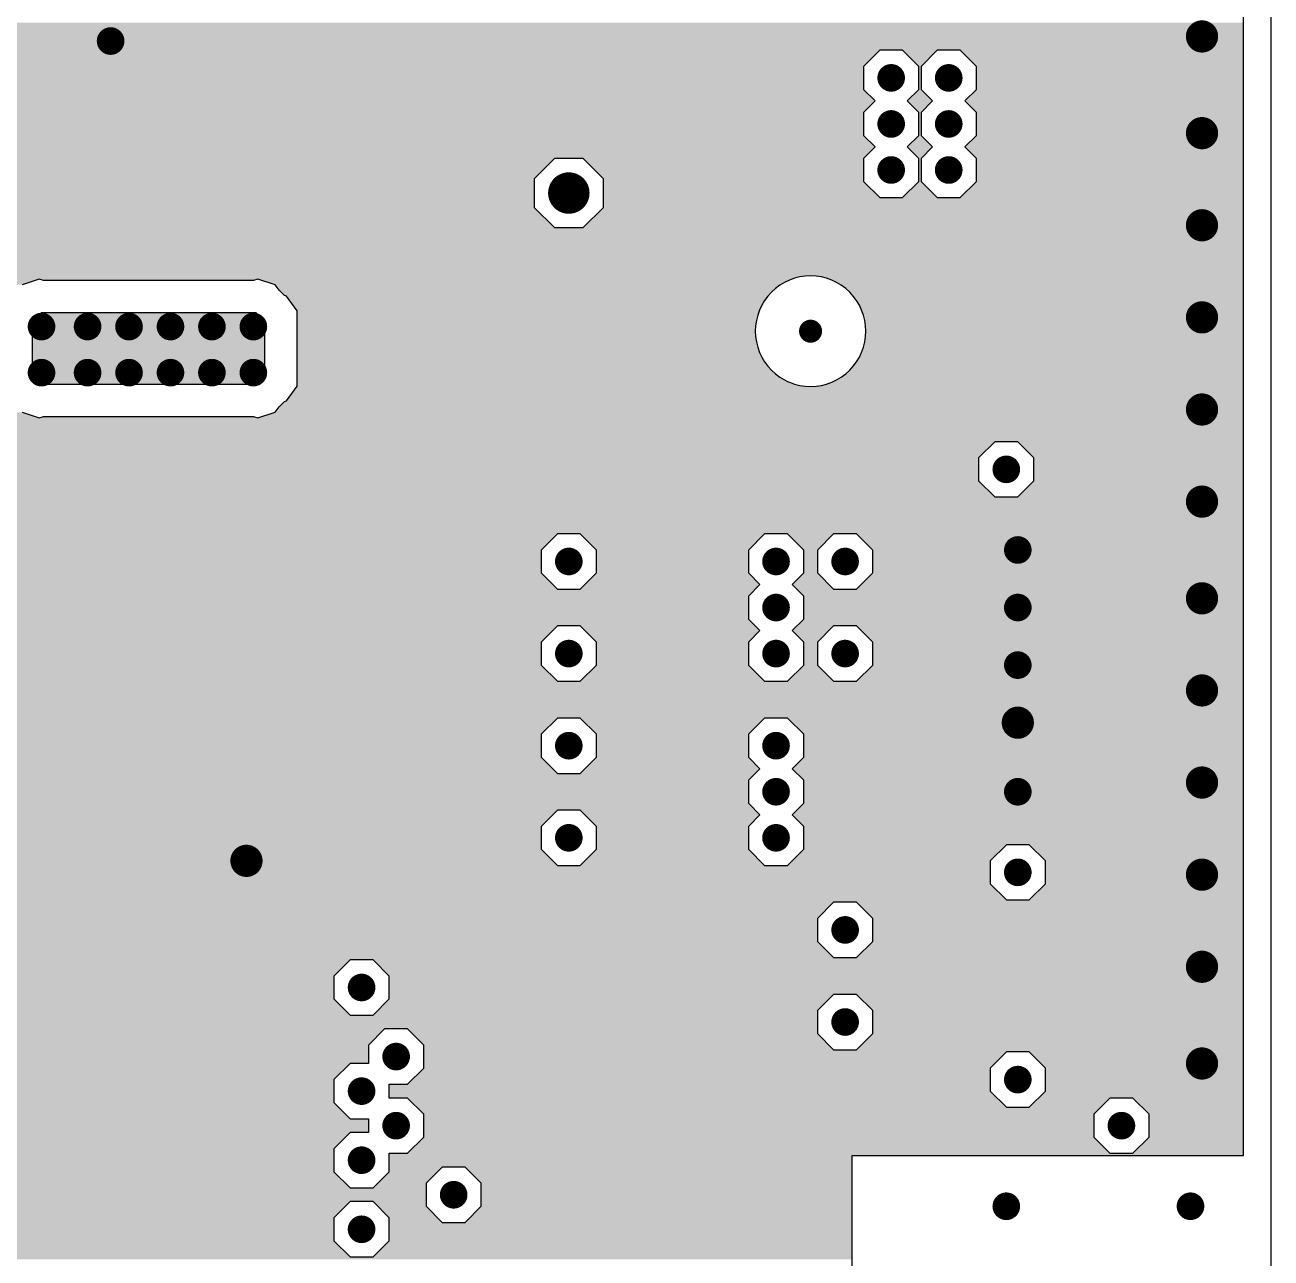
# Model space of a CAD drawing. Extents: x 295 to 953, y 10 to 290.
# Drawn here: x 758.4 to 812.5, y 157.8 to 211.3 of the extents above; entities that cross this region are included whole.
import ezdxf

# ---------------------------------------------------------------- set-up
doc = ezdxf.new("R2010")
doc.units = 0
doc.header["$LTSCALE"] = 5
doc.header["$MEASUREMENT"] = 0
doc.layers.get('0').update_dxf_attribs({"linetype": 'CONTINUOUS', "lineweight": 25})
doc.layers.add('17_GND_GBR', color=3, linetype='CONTINUOUS')

msp = doc.modelspace()

# ---------------------------------------------------------------- linework, layer by layer
for points, const_width in [([(761.778, 210.6, 1), (762.378, 210.6, 1)], 0.6), ([(809.128, 210.8, 1), (809.828, 210.8, 1)], 0.7), ([(795.678, 209, 1), (796.278, 209, 1)], 0.6), ([(798.178, 209, 1), (798.778, 209, 1)], 0.6), ([(795.678, 207, 1), (796.278, 207, 1)], 0.6), ([(798.178, 207, 1), (798.778, 207, 1)], 0.6), ([(809.128, 206.6, 1), (809.828, 206.6, 1)], 0.7), ([(795.678, 205, 1), (796.278, 205, 1)], 0.6), ([(798.178, 205, 1), (798.778, 205, 1)], 0.6), ([(781.528, 204, 1), (782.428, 204, 1)], 0.9), ([(809.128, 202.6, 1), (809.828, 202.6, 1)], 0.7), ([(809.128, 198.6, 1), (809.828, 198.6, 1)], 0.7), ([(758.778, 198.2, 1), (759.378, 198.2, 1)], 0.6), ([(760.778, 198.2, 1), (761.378, 198.2, 1)], 0.6), ([(762.578, 198.2, 1), (763.178, 198.2, 1)], 0.6), ([(764.378, 198.2, 1), (764.978, 198.2, 1)], 0.6), ([(766.178, 198.2, 1), (766.778, 198.2, 1)], 0.6), ([(767.978, 198.2, 1), (768.578, 198.2, 1)], 0.6), ([(792.228, 198, 1), (792.728, 198, 1)], 0.5), ([(758.778, 196.2, 1), (759.378, 196.2, 1)], 0.6), ([(760.778, 196.2, 1), (761.378, 196.2, 1)], 0.6), ([(762.578, 196.2, 1), (763.178, 196.2, 1)], 0.6), ([(764.378, 196.2, 1), (764.978, 196.2, 1)], 0.6), ([(766.178, 196.2, 1), (766.778, 196.2, 1)], 0.6), ([(767.978, 196.2, 1), (768.578, 196.2, 1)], 0.6), ([(809.128, 194.6, 1), (809.828, 194.6, 1)], 0.7), ([(800.678, 192, 1), (801.278, 192, 1)], 0.6), ([(809.128, 190.6, 1), (809.828, 190.6, 1)], 0.7), ([(801.178, 188.5, 1), (801.778, 188.5, 1)], 0.6), ([(781.678, 188, 1), (782.278, 188, 1)], 0.6), ([(790.678, 188, 1), (791.278, 188, 1)], 0.6), ([(793.678, 188, 1), (794.278, 188, 1)], 0.6), ([(809.128, 186.4, 1), (809.828, 186.4, 1)], 0.7), ([(790.678, 186, 1), (791.278, 186, 1)], 0.6), ([(801.178, 186, 1), (801.778, 186, 1)], 0.6), ([(781.678, 184, 1), (782.278, 184, 1)], 0.6), ([(790.678, 184, 1), (791.278, 184, 1)], 0.6), ([(793.678, 184, 1), (794.278, 184, 1)], 0.6), ([(801.178, 183.5, 1), (801.778, 183.5, 1)], 0.6), ([(809.128, 182.4, 1), (809.828, 182.4, 1)], 0.7), ([(801.128, 181, 1), (801.828, 181, 1)], 0.7), ([(781.678, 180, 1), (782.278, 180, 1)], 0.6), ([(790.678, 180, 1), (791.278, 180, 1)], 0.6), ([(790.678, 178, 1), (791.278, 178, 1)], 0.6), ([(801.178, 178, 1), (801.778, 178, 1)], 0.6), ([(809.128, 178.4, 1), (809.828, 178.4, 1)], 0.7), ([(781.678, 176, 1), (782.278, 176, 1)], 0.6), ([(790.678, 176, 1), (791.278, 176, 1)], 0.6), ([(767.628, 175, 1), (768.328, 175, 1)], 0.7), ([(801.178, 174.5, 1), (801.778, 174.5, 1)], 0.6), ([(809.128, 174.4, 1), (809.828, 174.4, 1)], 0.7), ([(793.678, 172, 1), (794.278, 172, 1)], 0.6), ([(809.128, 170.4, 1), (809.828, 170.4, 1)], 0.7), ([(772.678, 169.5, 1), (773.278, 169.5, 1)], 0.6), ([(793.678, 168, 1), (794.278, 168, 1)], 0.6), ([(774.178, 166.5, 1), (774.778, 166.5, 1)], 0.6), ([(809.128, 166.2, 1), (809.828, 166.2, 1)], 0.7), ([(801.178, 165.5, 1), (801.778, 165.5, 1)], 0.6), ([(772.678, 165, 1), (773.278, 165, 1)], 0.6), ([(774.178, 163.5, 1), (774.778, 163.5, 1)], 0.6), ([(805.678, 163.5, 1), (806.278, 163.5, 1)], 0.6), ([(772.678, 162, 1), (773.278, 162, 1)], 0.6), ([(776.678, 160.5, 1), (777.278, 160.5, 1)], 0.6), ([(800.678, 160, 1), (801.278, 160, 1)], 0.6), ([(808.678, 160, 1), (809.278, 160, 1)], 0.6), ([(772.678, 159, 1), (773.278, 159, 1)], 0.6)]:
    msp.add_lwpolyline(points, format="xyb", close=True, dxfattribs=dict(const_width=const_width))
at = {"layer": '17_GND_GBR', "color": 7}
for p, q in [((812.478, 85), (812.478, 255)), ((811.278, 162.2), (811.278, 239.8)), ((795.48, 210.2), (794.778, 209.498)), ((796.476, 210.2), (795.48, 210.2)), ((797.178, 209.498), (796.476, 210.2)), ((797.98, 210.2), (797.278, 209.498)), ((798.976, 210.2), (797.98, 210.2)), ((799.678, 209.498), (798.976, 210.2)), ((794.778, 209.498), (794.778, 208.502)), ((797.178, 208.502), (797.178, 209.498)), ((797.278, 209.498), (797.278, 208.502)), ((799.678, 208.502), (799.678, 209.498)), ((794.778, 208.502), (795.28, 208)), ((796.676, 208), (797.178, 208.502)), ((797.278, 208.502), (797.78, 208)), ((799.176, 208), (799.678, 208.502)), ((795.28, 208), (794.778, 207.498)), ((797.178, 207.498), (796.676, 208)), ((797.78, 208), (797.278, 207.498)), ((799.678, 207.498), (799.176, 208)), ((794.778, 207.498), (794.778, 206.502)), ((797.178, 206.502), (797.178, 207.498)), ((797.278, 207.498), (797.278, 206.502)), ((799.678, 206.502), (799.678, 207.498)), ((794.778, 206.502), (795.28, 206)), ((796.676, 206), (797.178, 206.502)), ((797.278, 206.502), (797.78, 206)), ((799.176, 206), (799.678, 206.502)), ((795.28, 206), (794.778, 205.498)), ((797.178, 205.498), (796.676, 206)), ((797.78, 206), (797.278, 205.498)), ((799.678, 205.498), (799.176, 206)), ((781.356, 205.5), (780.478, 204.622)), ((782.6, 205.5), (781.356, 205.5)), ((783.478, 204.622), (782.6, 205.5)), ((794.778, 205.498), (794.778, 204.502)), ((797.178, 204.502), (797.178, 205.498)), ((797.278, 205.498), (797.278, 204.502)), ((799.678, 204.502), (799.678, 205.498)), ((780.478, 204.622), (780.478, 203.378)), ((783.478, 203.378), (783.478, 204.622)), ((794.778, 204.502), (795.48, 203.8)), ((796.476, 203.8), (797.178, 204.502)), ((797.278, 204.502), (797.98, 203.8)), ((798.976, 203.8), (799.678, 204.502)), ((795.48, 203.8), (796.476, 203.8)), ((797.98, 203.8), (798.976, 203.8)), ((780.478, 203.378), (781.356, 202.5)), ((782.6, 202.5), (783.478, 203.378)), ((781.356, 202.5), (782.6, 202.5)), ((758.978, 200.262), (758.236, 200.02)), ((759.168, 200.2), (758.978, 200.262)), ((768.478, 200.262), (768.288, 200.2)), ((769.22, 200.02), (768.478, 200.262)), ((791.782, 200.298), (791.56, 200.218)), ((792.01, 200.354), (791.782, 200.298)), ((792.242, 200.39), (792.01, 200.354)), ((792.478, 200.4), (792.242, 200.39)), ((792.714, 200.39), (792.478, 200.4)), ((792.946, 200.354), (792.714, 200.39)), ((793.176, 200.298), (792.946, 200.354)), ((793.396, 200.218), (793.176, 200.298)), ((768.288, 200.2), (759.168, 200.2)), ((769.394, 199.782), (769.22, 200.02)), ((769.624, 199.552), (769.394, 199.782)), ((790.956, 199.856), (790.78, 199.698)), ((791.144, 199.996), (790.956, 199.856)), ((791.346, 200.118), (791.144, 199.996)), ((791.56, 200.218), (791.346, 200.118)), ((793.61, 200.118), (793.396, 200.218)), ((793.812, 199.996), (793.61, 200.118)), ((794.002, 199.856), (793.812, 199.996)), ((794.176, 199.698), (794.002, 199.856)), ((769.72, 199.52), (769.624, 199.552)), ((770.178, 198.89), (769.72, 199.52)), ((790.482, 199.334), (790.36, 199.132)), ((790.622, 199.524), (790.482, 199.334)), ((790.78, 199.698), (790.622, 199.524)), ((794.334, 199.524), (794.176, 199.698)), ((794.474, 199.334), (794.334, 199.524)), ((794.596, 199.132), (794.474, 199.334)), ((759.06, 198.8), (758.678, 198.418)), ((768.396, 198.8), (759.06, 198.8)), ((768.778, 198.418), (768.396, 198.8)), ((770.178, 195.61), (770.178, 198.89)), ((790.18, 198.698), (790.124, 198.468)), ((790.26, 198.918), (790.18, 198.698)), ((790.36, 199.132), (790.26, 198.918)), ((794.696, 198.918), (794.596, 199.132)), ((794.776, 198.698), (794.696, 198.918)), ((794.832, 198.468), (794.776, 198.698)), ((758.678, 198.418), (758.678, 196.082)), ((768.778, 196.082), (768.778, 198.418)), ((790.088, 198.236), (790.078, 198)), ((790.124, 198.468), (790.088, 198.236)), ((794.868, 198.236), (794.832, 198.468)), ((794.878, 198), (794.868, 198.236)), ((790.078, 198), (790.088, 197.764)), ((790.088, 197.764), (790.124, 197.532)), ((794.832, 197.532), (794.868, 197.764)), ((794.868, 197.764), (794.878, 198)), ((790.124, 197.532), (790.18, 197.304)), ((790.18, 197.304), (790.26, 197.082)), ((790.26, 197.082), (790.36, 196.868)), ((794.596, 196.868), (794.696, 197.082)), ((794.696, 197.082), (794.776, 197.304)), ((794.776, 197.304), (794.832, 197.532)), ((790.36, 196.868), (790.482, 196.666)), ((790.482, 196.666), (790.622, 196.478)), ((790.622, 196.478), (790.78, 196.302)), ((794.176, 196.302), (794.334, 196.478)), ((794.334, 196.478), (794.474, 196.666)), ((794.474, 196.666), (794.476, 196.668)), ((794.476, 196.668), (794.596, 196.868)), ((758.678, 196.082), (759.06, 195.7)), ((768.396, 195.7), (768.778, 196.082)), ((790.78, 196.302), (790.956, 196.144)), ((790.956, 196.144), (791.144, 196.004)), ((791.144, 196.004), (791.346, 195.882)), ((793.61, 195.882), (793.812, 196.004)), ((793.812, 196.004), (794.002, 196.144)), ((794.002, 196.144), (794.176, 196.302)), ((759.06, 195.7), (768.396, 195.7)), ((769.72, 194.98), (770.178, 195.61)), ((791.346, 195.882), (791.476, 195.822)), ((791.476, 195.822), (791.56, 195.782)), ((791.56, 195.782), (791.782, 195.702)), ((791.782, 195.702), (792.01, 195.646)), ((792.01, 195.646), (792.242, 195.61)), ((792.242, 195.61), (792.478, 195.6)), ((792.478, 195.6), (792.714, 195.61)), ((792.714, 195.61), (792.946, 195.646)), ((792.946, 195.646), (793.176, 195.702)), ((793.176, 195.702), (793.396, 195.782)), ((793.396, 195.782), (793.61, 195.882)), ((769.392, 194.718), (769.624, 194.948)), ((769.624, 194.948), (769.72, 194.98)), ((758.236, 194.48), (758.978, 194.238)), ((758.978, 194.238), (759.168, 194.3)), ((759.168, 194.3), (768.288, 194.3)), ((768.288, 194.3), (768.478, 194.238)), ((768.478, 194.238), (769.22, 194.48)), ((769.22, 194.48), (769.392, 194.718)), ((800.48, 193.2), (799.778, 192.498)), ((801.476, 193.2), (800.48, 193.2)), ((802.178, 192.498), (801.476, 193.2)), ((799.778, 192.498), (799.778, 191.502)), ((802.178, 191.502), (802.178, 192.498)), ((799.778, 191.502), (800.48, 190.8)), ((801.476, 190.8), (802.178, 191.502)), ((800.48, 190.8), (801.476, 190.8)), ((781.48, 189.2), (780.778, 188.498)), ((782.476, 189.2), (781.48, 189.2)), ((783.178, 188.498), (782.476, 189.2)), ((790.48, 189.2), (789.778, 188.498)), ((791.476, 189.2), (790.48, 189.2)), ((792.178, 188.498), (791.476, 189.2)), ((793.48, 189.2), (792.778, 188.498)), ((794.476, 189.2), (793.48, 189.2)), ((795.178, 188.498), (794.476, 189.2)), ((780.778, 188.498), (780.778, 187.502)), ((783.178, 187.502), (783.178, 188.498)), ((789.778, 188.498), (789.778, 187.502)), ((792.178, 187.502), (792.178, 188.498)), ((792.778, 188.498), (792.778, 187.502)), ((795.178, 187.502), (795.178, 188.498)), ((780.778, 187.502), (781.48, 186.8)), ((782.476, 186.8), (783.178, 187.502)), ((789.778, 187.502), (790.28, 187)), ((791.676, 187), (792.178, 187.502)), ((792.778, 187.502), (793.48, 186.8)), ((794.476, 186.8), (795.178, 187.502)), ((781.48, 186.8), (782.476, 186.8)), ((790.28, 187), (789.778, 186.498)), ((792.178, 186.498), (791.676, 187)), ((793.48, 186.8), (794.476, 186.8)), ((789.778, 186.498), (789.778, 185.502)), ((792.178, 185.502), (792.178, 186.498)), ((781.48, 185.2), (780.778, 184.498)), ((782.476, 185.2), (781.48, 185.2)), ((783.178, 184.498), (782.476, 185.2)), ((789.778, 185.502), (790.28, 185)), ((791.676, 185), (792.178, 185.502)), ((793.48, 185.2), (792.778, 184.498)), ((794.476, 185.2), (793.48, 185.2)), ((795.178, 184.498), (794.476, 185.2)), ((790.28, 185), (789.778, 184.498)), ((792.178, 184.498), (791.676, 185)), ((780.778, 184.498), (780.778, 183.502)), ((783.178, 183.502), (783.178, 184.498)), ((789.778, 184.498), (789.778, 183.502)), ((792.178, 183.502), (792.178, 184.498)), ((792.778, 184.498), (792.778, 183.502)), ((795.178, 183.502), (795.178, 184.498)), ((780.778, 183.502), (781.48, 182.8)), ((782.476, 182.8), (783.178, 183.502)), ((789.778, 183.502), (790.48, 182.8)), ((791.476, 182.8), (792.178, 183.502)), ((792.778, 183.502), (793.48, 182.8)), ((794.476, 182.8), (795.178, 183.502)), ((781.48, 182.8), (782.476, 182.8)), ((790.48, 182.8), (791.476, 182.8)), ((793.48, 182.8), (794.476, 182.8)), ((781.48, 181.2), (780.778, 180.498)), ((782.476, 181.2), (781.48, 181.2)), ((783.178, 180.498), (782.476, 181.2)), ((790.48, 181.2), (789.778, 180.498)), ((791.476, 181.2), (790.48, 181.2)), ((792.178, 180.498), (791.476, 181.2)), ((780.778, 180.498), (780.778, 179.502)), ((783.178, 179.502), (783.178, 180.498)), ((789.778, 180.498), (789.778, 179.502)), ((792.178, 179.502), (792.178, 180.498)), ((780.778, 179.502), (781.48, 178.8)), ((782.476, 178.8), (783.178, 179.502)), ((789.778, 179.502), (790.28, 179)), ((791.676, 179), (792.178, 179.502)), ((781.48, 178.8), (782.476, 178.8)), ((790.28, 179), (789.778, 178.498)), ((792.178, 178.498), (791.676, 179)), ((789.778, 178.498), (789.778, 177.502)), ((792.178, 177.502), (792.178, 178.498)), ((781.48, 177.2), (780.778, 176.498)), ((782.476, 177.2), (781.48, 177.2)), ((783.178, 176.498), (782.476, 177.2)), ((789.778, 177.502), (790.28, 177)), ((790.28, 177), (789.778, 176.498)), ((791.676, 177), (792.178, 177.502)), ((792.178, 176.498), (791.676, 177)), ((780.778, 176.498), (780.778, 175.502)), ((783.178, 175.502), (783.178, 176.498)), ((789.778, 176.498), (789.778, 175.502)), ((792.178, 175.502), (792.178, 176.498)), ((780.778, 175.502), (781.48, 174.8)), ((782.476, 174.8), (783.178, 175.502)), ((789.778, 175.502), (790.48, 174.8)), ((791.476, 174.8), (792.178, 175.502)), ((800.98, 175.7), (800.278, 174.998)), ((801.976, 175.7), (800.98, 175.7)), ((802.678, 174.998), (801.976, 175.7)), ((800.278, 174.998), (800.278, 174.002)), ((802.678, 174.002), (802.678, 174.998)), ((781.48, 174.8), (782.476, 174.8)), ((790.48, 174.8), (791.476, 174.8)), ((800.278, 174.002), (800.98, 173.3)), ((801.976, 173.3), (802.678, 174.002)), ((793.48, 173.2), (792.778, 172.498)), ((794.476, 173.2), (793.48, 173.2)), ((795.178, 172.498), (794.476, 173.2)), ((800.98, 173.3), (801.976, 173.3)), ((792.778, 172.498), (792.778, 171.502)), ((795.178, 171.502), (795.178, 172.498)), ((792.778, 171.502), (793.48, 170.8)), ((794.476, 170.8), (795.178, 171.502)), ((772.48, 170.7), (771.778, 169.998)), ((773.476, 170.7), (772.48, 170.7)), ((774.178, 169.998), (773.476, 170.7)), ((793.48, 170.8), (794.476, 170.8)), ((771.778, 169.998), (771.778, 169.002)), ((774.178, 169.002), (774.178, 169.998)), ((771.778, 169.002), (772.48, 168.3)), ((773.476, 168.3), (774.178, 169.002)), ((793.48, 169.2), (792.778, 168.498)), ((794.476, 169.2), (793.48, 169.2)), ((795.178, 168.498), (794.476, 169.2)), ((792.778, 168.498), (792.778, 167.502)), ((795.178, 167.502), (795.178, 168.498)), ((772.48, 168.3), (773.476, 168.3)), ((773.98, 167.7), (773.278, 166.998)), ((774.976, 167.7), (773.98, 167.7)), ((775.678, 166.998), (774.976, 167.7)), ((792.778, 167.502), (793.48, 166.8)), ((794.476, 166.8), (795.178, 167.502)), ((773.278, 166.998), (773.278, 166.2)), ((775.678, 166.002), (775.678, 166.998)), ((793.48, 166.8), (794.476, 166.8)), ((800.98, 166.7), (800.278, 165.998)), ((801.976, 166.7), (800.98, 166.7)), ((802.678, 165.998), (801.976, 166.7)), ((772.48, 166.2), (771.778, 165.498)), ((773.278, 166.2), (772.48, 166.2)), ((774.976, 165.3), (775.678, 166.002)), ((800.278, 165.998), (800.278, 165.002)), ((802.678, 165.002), (802.678, 165.998)), ((771.778, 165.498), (771.778, 164.502)), ((774.178, 165.3), (774.976, 165.3)), ((774.178, 164.7), (774.178, 165.3)), ((774.976, 164.7), (774.178, 164.7)), ((775.678, 163.998), (774.976, 164.7)), ((800.278, 165.002), (800.98, 164.3)), ((801.976, 164.3), (802.678, 165.002)), ((805.48, 164.7), (804.778, 163.998)), ((806.476, 164.7), (805.48, 164.7)), ((807.178, 163.998), (806.476, 164.7)), ((771.778, 164.502), (772.48, 163.8)), ((775.678, 163.002), (775.678, 163.998)), ((800.98, 164.3), (801.976, 164.3)), ((804.778, 163.998), (804.778, 163.002)), ((807.178, 163.002), (807.178, 163.998)), ((772.48, 163.8), (773.278, 163.8)), ((773.278, 163.8), (773.278, 163.2)), ((772.48, 163.2), (771.778, 162.498)), ((773.278, 163.2), (772.48, 163.2)), ((774.976, 162.3), (775.678, 163.002)), ((804.778, 163.002), (805.48, 162.3)), ((806.476, 162.3), (807.178, 163.002)), ((771.778, 162.498), (771.778, 161.502)), ((774.178, 162.3), (774.976, 162.3)), ((774.178, 161.502), (774.178, 162.3)), ((794.278, 162.2), (811.278, 162.2)), ((794.278, 143.584), (794.278, 162.2)), ((805.48, 162.3), (806.476, 162.3)), ((771.778, 161.502), (772.48, 160.8)), ((773.476, 160.8), (774.178, 161.502)), ((776.48, 161.7), (775.778, 160.998)), ((777.476, 161.7), (776.48, 161.7)), ((778.178, 160.998), (777.476, 161.7)), ((772.48, 160.8), (773.476, 160.8)), ((775.778, 160.998), (775.778, 160.002)), ((778.178, 160.002), (778.178, 160.998)), ((772.48, 160.2), (771.778, 159.498)), ((773.476, 160.2), (772.48, 160.2)), ((774.178, 159.498), (773.476, 160.2)), ((775.778, 160.002), (776.48, 159.3)), ((777.476, 159.3), (778.178, 160.002)), ((771.778, 159.498), (771.778, 158.502)), ((774.178, 158.502), (774.178, 159.498)), ((776.48, 159.3), (777.476, 159.3)), ((771.778, 158.502), (772.48, 157.8)), ((773.476, 157.8), (774.178, 158.502)), ((772.48, 157.8), (773.476, 157.8))]:
    msp.add_line(p, q, dxfattribs=at)
for points in [[(685.516, 210.2), (684.316, 211.4), (811.278, 210.2), (811.278, 211.4)], [(686.218, 209.498), (685.516, 210.2), (794.778, 209.498), (795.48, 210.2)], [(685.516, 210.2), (685.516, 210.2), (795.48, 210.2), (796.476, 210.2)], [(797.178, 209.498), (796.476, 210.2), (797.278, 209.498), (797.98, 210.2)], [(796.476, 210.2), (796.476, 210.2), (797.98, 210.2), (798.976, 210.2)], [(799.678, 209.498), (798.976, 210.2), (811.278, 209.498), (811.278, 210.2)], [(687.214, 208.502), (686.218, 209.498), (794.778, 208.502), (794.778, 209.498)], [(797.178, 208.502), (797.178, 209.498), (797.278, 208.502), (797.278, 209.498)], [(799.678, 208.502), (799.678, 209.498), (811.278, 208.502), (811.278, 209.498)], [(687.416, 208.3), (687.214, 208.502), (794.98, 208.3), (794.778, 208.502)], [(796.676, 208), (797.178, 208.502), (797.779, 208), (797.278, 208.502)], [(799.176, 208), (799.678, 208.502), (811.278, 208), (811.278, 208.502)], [(707.476, 208), (707.176, 208.3), (795.28, 208), (794.98, 208.3)], [(707.878, 207.598), (707.476, 208), (794.878, 207.598), (795.28, 208)], [(797.178, 207.498), (796.676, 208), (797.278, 207.498), (797.78, 208)], [(796.676, 208), (796.676, 208), (797.78, 208), (797.779, 208)], [(799.678, 207.498), (799.176, 208), (811.278, 207.498), (811.278, 208)], [(707.878, 207.498), (707.878, 207.598), (794.778, 207.498), (794.878, 207.598)], [(707.878, 206.602), (707.878, 207.498), (794.778, 206.602), (794.778, 207.498)], [(797.178, 206.502), (797.178, 207.498), (797.278, 206.502), (797.278, 207.498)], [(799.678, 206.502), (799.678, 207.498), (811.278, 206.502), (811.278, 207.498)], [(707.276, 206), (707.778, 206.502), (795.28, 206), (794.778, 206.502)], [(707.778, 206.502), (707.878, 206.602), (794.778, 206.502), (794.778, 206.602)], [(796.676, 206), (797.178, 206.502), (797.779, 206), (797.278, 206.502)], [(799.176, 206), (799.678, 206.502), (811.278, 206), (811.278, 206.502)], [(690.216, 205.5), (689.816, 205.9), (794.78, 205.5), (795.18, 205.9)], [(707.176, 205.9), (707.276, 206), (795.18, 205.9), (795.28, 206)], [(797.178, 205.498), (796.676, 206), (797.278, 205.498), (797.78, 206)], [(796.676, 206), (796.676, 206), (797.78, 206), (797.779, 206)], [(799.678, 205.498), (799.176, 206), (811.278, 205.498), (811.278, 206)], [(691.094, 204.622), (690.216, 205.5), (780.478, 204.622), (781.356, 205.5)], [(690.216, 205.5), (690.216, 205.5), (781.356, 205.5), (782.6, 205.5)], [(782.602, 205.498), (782.6, 205.5), (794.778, 205.498), (794.78, 205.5)], [(783.478, 204.622), (782.602, 205.498), (794.778, 204.622), (794.778, 205.498)], [(797.178, 204.502), (797.178, 205.498), (797.278, 204.502), (797.278, 205.498)], [(799.678, 204.502), (799.678, 205.498), (811.278, 204.502), (811.278, 205.498)], [(692.338, 203.378), (691.094, 204.622), (780.478, 203.378), (780.478, 204.622)], [(783.478, 204.502), (783.478, 204.622), (794.778, 204.502), (794.778, 204.622)], [(783.478, 203.8), (783.478, 204.502), (795.48, 203.8), (794.778, 204.502)], [(796.476, 203.8), (797.178, 204.502), (797.98, 203.8), (797.278, 204.502)], [(798.976, 203.8), (799.678, 204.502), (811.278, 203.8), (811.278, 204.502)], [(783.478, 203.378), (783.478, 203.8), (811.278, 203.378), (811.278, 203.8)], [(692.516, 203.2), (692.338, 203.378), (780.656, 203.2), (780.478, 203.378)], [(693.176, 203), (692.976, 203.2), (780.856, 203), (780.656, 203.2)], [(750.576, 202.5), (750.076, 203), (781.356, 202.5), (780.856, 203)], [(782.6, 202.5), (783.478, 203.378), (811.278, 202.5), (811.278, 203.378)], [(750.778, 202.298), (750.576, 202.5), (811.278, 202.298), (811.278, 202.5)], [(750.576, 202.5), (750.576, 202.5), (782.476, 202.5), (781.356, 202.5)], [(750.778, 201.302), (750.778, 202.298), (811.278, 201.302), (811.278, 202.298)], [(750.076, 200.6), (750.778, 201.302), (811.278, 200.6), (811.278, 201.302)], [(722.196, 200.02), (722.438, 200.262), (758.236, 200.02), (758.978, 200.262)], [(722.438, 200.262), (722.474, 200.298), (791.682, 200.262), (791.782, 200.298)], [(722.474, 200.298), (722.476, 200.3), (791.782, 200.298), (791.79, 200.3)], [(722.476, 200.3), (722.53, 200.354), (791.79, 200.3), (792.01, 200.354)], [(722.53, 200.354), (722.566, 200.39), (792.01, 200.354), (792.242, 200.39)], [(722.566, 200.39), (722.576, 200.4), (792.242, 200.39), (792.478, 200.4)], [(722.576, 200.4), (722.776, 200.6), (811.278, 200.4), (811.278, 200.6)], [(759.168, 200.2), (758.978, 200.262), (768.288, 200.2), (768.478, 200.262)], [(768.612, 200.218), (768.478, 200.262), (791.56, 200.218), (791.682, 200.262)], [(792.714, 200.39), (792.478, 200.4), (811.278, 200.39), (811.278, 200.4)], [(792.946, 200.354), (792.714, 200.39), (811.278, 200.354), (811.278, 200.39)], [(793.176, 200.298), (792.946, 200.354), (811.278, 200.298), (811.278, 200.354)], [(793.396, 200.218), (793.176, 200.298), (811.278, 200.218), (811.278, 200.298)], [(768.919, 200.118), (768.612, 200.218), (791.346, 200.118), (791.56, 200.218)], [(769.22, 200.02), (768.919, 200.118), (791.183, 200.02), (791.346, 200.118)], [(769.237, 199.996), (769.22, 200.02), (791.144, 199.996), (791.183, 200.02)], [(769.339, 199.856), (769.237, 199.996), (790.956, 199.856), (791.144, 199.996)], [(769.394, 199.782), (769.339, 199.856), (790.873, 199.782), (790.956, 199.856)], [(769.478, 199.698), (769.394, 199.782), (790.78, 199.698), (790.873, 199.782)], [(793.61, 200.118), (793.396, 200.218), (811.278, 200.118), (811.278, 200.218)], [(793.812, 199.996), (793.61, 200.118), (811.278, 199.996), (811.278, 200.118)], [(794.002, 199.856), (793.812, 199.996), (811.278, 199.856), (811.278, 199.996)], [(794.176, 199.698), (794.002, 199.856), (811.278, 199.698), (811.278, 199.856)], [(769.624, 199.552), (769.478, 199.698), (790.647, 199.552), (790.78, 199.698)], [(769.708, 199.524), (769.624, 199.552), (790.622, 199.524), (790.647, 199.552)], [(769.72, 199.52), (769.708, 199.524), (790.619, 199.52), (790.622, 199.524)], [(769.855, 199.334), (769.72, 199.52), (790.482, 199.334), (790.619, 199.52)], [(770.002, 199.132), (769.855, 199.334), (790.36, 199.132), (790.482, 199.334)], [(794.334, 199.524), (794.176, 199.698), (811.278, 199.524), (811.278, 199.698)], [(794.474, 199.334), (794.334, 199.524), (811.278, 199.334), (811.278, 199.524)], [(794.596, 199.132), (794.474, 199.334), (811.278, 199.132), (811.278, 199.334)], [(758.678, 198.418), (759.06, 198.8), (768.778, 198.418), (768.396, 198.8)], [(759.06, 198.8), (759.06, 198.8), (768.396, 198.8), (759.06, 198.8)], [(770.157, 198.918), (770.002, 199.132), (790.26, 198.918), (790.36, 199.132)], [(770.178, 198.89), (770.157, 198.918), (790.249, 198.89), (790.26, 198.918)], [(770.178, 198.698), (770.178, 198.89), (790.18, 198.698), (790.249, 198.89)], [(770.178, 198.468), (770.178, 198.698), (790.124, 198.468), (790.18, 198.698)], [(794.696, 198.918), (794.596, 199.132), (811.278, 198.918), (811.278, 199.132)], [(794.776, 198.698), (794.696, 198.918), (811.278, 198.698), (811.278, 198.918)], [(794.832, 198.468), (794.776, 198.698), (811.278, 198.468), (811.278, 198.698)], [(758.678, 196.082), (758.678, 198.418), (768.778, 196.082), (768.778, 198.418)], [(770.178, 198.236), (770.178, 198.468), (790.088, 198.236), (790.124, 198.468)], [(770.178, 198), (770.178, 198.236), (790.078, 198), (790.088, 198.236)], [(794.868, 198.236), (794.832, 198.468), (811.278, 198.236), (811.278, 198.468)], [(794.878, 198), (794.868, 198.236), (811.278, 198), (811.278, 198.236)], [(770.178, 197.764), (770.178, 198), (790.088, 197.764), (790.078, 198)], [(770.178, 197.532), (770.178, 197.764), (790.124, 197.532), (790.088, 197.764)], [(794.832, 197.532), (794.868, 197.764), (811.278, 197.532), (811.278, 197.764)], [(794.868, 197.764), (794.878, 198), (811.278, 197.764), (811.278, 198)], [(770.178, 197.304), (770.178, 197.532), (790.18, 197.304), (790.124, 197.532)], [(770.178, 197.082), (770.178, 197.304), (790.26, 197.082), (790.18, 197.304)], [(770.178, 196.868), (770.178, 197.082), (790.36, 196.868), (790.26, 197.082)], [(794.596, 196.868), (794.696, 197.082), (811.278, 196.868), (811.278, 197.082)], [(794.696, 197.082), (794.776, 197.304), (811.278, 197.082), (811.278, 197.304)], [(794.776, 197.304), (794.832, 197.532), (811.278, 197.304), (811.278, 197.532)], [(770.178, 196.666), (770.178, 196.868), (790.482, 196.666), (790.36, 196.868)], [(770.178, 196.478), (770.178, 196.666), (790.622, 196.478), (790.482, 196.666)], [(770.178, 196.302), (770.178, 196.478), (790.78, 196.302), (790.622, 196.478)], [(794.176, 196.302), (794.334, 196.478), (811.278, 196.302), (811.278, 196.478)], [(794.334, 196.478), (794.474, 196.666), (811.278, 196.478), (811.278, 196.666)], [(794.474, 196.666), (794.476, 196.668), (811.278, 196.666), (811.278, 196.668)], [(794.476, 196.668), (794.596, 196.868), (811.278, 196.668), (811.278, 196.868)], [(759.06, 195.7), (758.678, 196.082), (768.396, 195.7), (768.778, 196.082)], [(770.178, 196.144), (770.178, 196.302), (790.956, 196.144), (790.78, 196.302)], [(770.178, 196.004), (770.178, 196.144), (791.144, 196.004), (790.956, 196.144)], [(770.178, 195.882), (770.178, 196.004), (791.346, 195.882), (791.144, 196.004)], [(793.61, 195.882), (793.812, 196.004), (811.278, 195.882), (811.278, 196.004)], [(793.812, 196.004), (794.002, 196.144), (811.278, 196.004), (811.278, 196.144)], [(794.002, 196.144), (794.176, 196.302), (811.278, 196.144), (811.278, 196.302)], [(769.72, 194.98), (770.17, 195.6), (811.278, 194.98), (811.278, 195.6)], [(770.17, 195.6), (770.178, 195.61), (792.478, 195.6), (792.242, 195.61)], [(770.178, 195.822), (770.178, 195.882), (791.476, 195.822), (791.346, 195.882)], [(770.178, 195.782), (770.178, 195.822), (791.56, 195.782), (791.476, 195.822)], [(770.178, 195.702), (770.178, 195.782), (791.782, 195.702), (791.56, 195.782)], [(770.178, 195.646), (770.178, 195.702), (792.01, 195.646), (791.782, 195.702)], [(770.178, 195.61), (770.178, 195.646), (792.242, 195.61), (792.01, 195.646)], [(792.478, 195.6), (792.714, 195.61), (811.278, 195.6), (811.278, 195.61)], [(792.714, 195.61), (792.946, 195.646), (811.278, 195.61), (811.278, 195.646)], [(792.946, 195.646), (793.176, 195.702), (811.278, 195.646), (811.278, 195.702)], [(793.176, 195.702), (793.396, 195.782), (811.278, 195.702), (811.278, 195.782)], [(793.396, 195.782), (793.61, 195.882), (811.278, 195.782), (811.278, 195.882)], [(769.392, 194.718), (769.624, 194.948), (811.278, 194.718), (811.278, 194.948)], [(769.624, 194.948), (769.72, 194.98), (811.278, 194.948), (811.278, 194.98)], [(706.938, 194.238), (706.696, 194.48), (758.978, 194.238), (758.236, 194.48)], [(758.978, 194.238), (759.168, 194.3), (768.478, 194.238), (768.288, 194.3)], [(768.478, 194.238), (769.22, 194.48), (811.278, 194.238), (811.278, 194.48)], [(769.22, 194.48), (769.392, 194.718), (811.278, 194.48), (811.278, 194.718)], [(707.178, 193.998), (706.938, 194.238), (811.278, 193.998), (811.278, 194.238)], [(707.178, 193.2), (707.178, 193.998), (811.278, 193.2), (811.278, 193.998)], [(708.178, 192.498), (707.476, 193.2), (799.778, 192.498), (800.48, 193.2)], [(707.476, 193.2), (707.476, 193.2), (800.48, 193.2), (801.476, 193.2)], [(802.178, 192.498), (801.476, 193.2), (811.278, 192.498), (811.278, 193.2)], [(708.178, 191.502), (708.178, 192.498), (799.778, 191.502), (799.778, 192.498)], [(802.178, 191.502), (802.178, 192.498), (811.278, 191.502), (811.278, 192.498)], [(707.762, 191.086), (708.178, 191.502), (800.194, 191.086), (799.778, 191.502)], [(708.048, 190.8), (707.762, 191.086), (800.48, 190.8), (800.194, 191.086)], [(801.476, 190.8), (801.976, 191.3), (811.278, 190.8), (811.278, 191.3)], [(801.976, 191.3), (802.178, 191.502), (811.278, 191.3), (811.278, 191.502)], [(708.978, 189.87), (708.048, 190.8), (811.278, 189.87), (811.278, 190.8)], [(708.978, 189.2), (708.978, 189.87), (811.278, 189.2), (811.278, 189.87)], [(708.978, 188.498), (708.978, 189.2), (780.778, 188.498), (781.48, 189.2)], [(708.978, 189.2), (708.978, 189.2), (781.48, 189.2), (782.476, 189.2)], [(783.178, 188.498), (782.476, 189.2), (789.778, 188.498), (790.48, 189.2)], [(782.476, 189.2), (782.476, 189.2), (790.48, 189.2), (791.476, 189.2)], [(792.178, 188.498), (791.476, 189.2), (792.778, 188.498), (793.48, 189.2)], [(791.476, 189.2), (791.476, 189.2), (793.48, 189.2), (794.476, 189.2)], [(795.178, 188.498), (794.476, 189.2), (811.278, 188.498), (811.278, 189.2)], [(708.978, 188.13), (708.978, 188.498), (780.778, 188.13), (780.778, 188.498)], [(783.178, 187.502), (783.178, 188.498), (789.778, 187.502), (789.778, 188.498)], [(792.178, 187.502), (792.178, 188.498), (792.778, 187.502), (792.778, 188.498)], [(795.178, 187.502), (795.178, 188.498), (811.278, 187.502), (811.278, 188.498)], [(708.35, 187.502), (708.978, 188.13), (780.778, 187.502), (780.778, 188.13)], [(707.748, 186.9), (708.35, 187.502), (781.38, 186.9), (780.778, 187.502)], [(782.676, 187), (783.178, 187.502), (790.28, 187), (789.778, 187.502)], [(791.676, 187), (792.178, 187.502), (793.28, 187), (792.778, 187.502)], [(794.476, 186.8), (795.178, 187.502), (811.278, 186.8), (811.278, 187.502)], [(697.278, 186.898), (697.276, 186.9), (781.382, 186.898), (781.38, 186.9)], [(697.278, 186.8), (697.278, 186.898), (781.48, 186.8), (781.382, 186.898)], [(697.278, 186.498), (697.278, 186.8), (789.778, 186.498), (790.08, 186.8)], [(697.278, 186.8), (697.278, 186.8), (782.476, 186.8), (781.48, 186.8)], [(782.476, 186.8), (782.676, 187), (790.08, 186.8), (790.28, 187)], [(791.876, 186.8), (791.676, 187), (793.48, 186.8), (793.28, 187)], [(792.178, 186.498), (791.876, 186.8), (811.278, 186.498), (811.278, 186.8)], [(791.876, 186.8), (791.876, 186.8), (794.476, 186.8), (793.48, 186.8)], [(697.278, 185.902), (697.278, 186.498), (789.778, 185.902), (789.778, 186.498)], [(792.178, 185.502), (792.178, 186.498), (811.278, 185.502), (811.278, 186.498)], [(696.976, 185.6), (697.278, 185.902), (789.778, 185.6), (789.778, 185.902)], [(692.976, 184.8), (693.376, 185.2), (781.08, 184.8), (781.48, 185.2)], [(693.376, 185.2), (693.376, 185.2), (781.48, 185.2), (782.476, 185.2)], [(696.576, 185.2), (696.878, 185.502), (790.08, 185.2), (789.778, 185.502)], [(696.878, 185.502), (696.976, 185.6), (789.778, 185.502), (789.778, 185.6)], [(782.676, 185), (782.476, 185.2), (790.28, 185), (790.08, 185.2)], [(791.676, 185), (791.876, 185.2), (793.28, 185), (793.48, 185.2)], [(791.876, 185.2), (792.178, 185.502), (811.278, 185.2), (811.278, 185.502)], [(791.876, 185.2), (791.876, 185.2), (793.48, 185.2), (794.476, 185.2)], [(795.178, 184.498), (794.476, 185.2), (811.278, 184.498), (811.278, 185.2)], [(689.476, 184.7), (689.376, 184.8), (780.98, 184.7), (781.08, 184.8)], [(722.678, 184.498), (722.476, 184.7), (780.778, 184.498), (780.98, 184.7)], [(783.178, 184.498), (782.676, 185), (789.778, 184.498), (790.28, 185)], [(792.178, 184.498), (791.676, 185), (792.778, 184.498), (793.28, 185)], [(723.178, 183.998), (722.678, 184.498), (780.778, 183.998), (780.778, 184.498)], [(783.178, 183.502), (783.178, 184.498), (789.778, 183.502), (789.778, 184.498)], [(792.178, 183.502), (792.178, 184.498), (792.778, 183.502), (792.778, 184.498)], [(795.178, 183.502), (795.178, 184.498), (811.278, 183.502), (811.278, 184.498)], [(723.178, 183.502), (723.178, 183.998), (780.778, 183.502), (780.778, 183.998)], [(723.178, 183.2), (723.178, 183.502), (781.08, 183.2), (780.778, 183.502)], [(782.476, 182.8), (783.178, 183.502), (790.48, 182.8), (789.778, 183.502)], [(791.476, 182.8), (792.178, 183.502), (793.48, 182.8), (792.778, 183.502)], [(794.476, 182.8), (795.178, 183.502), (811.278, 182.8), (811.278, 183.502)], [(723.876, 182.8), (723.476, 183.2), (781.48, 182.8), (781.08, 183.2)], [(724.178, 182.498), (723.876, 182.8), (811.278, 182.498), (811.278, 182.8)], [(723.876, 182.8), (723.876, 182.8), (782.476, 182.8), (781.48, 182.8)], [(724.178, 182.2), (724.178, 182.498), (811.278, 182.2), (811.278, 182.498)], [(782.476, 182.8), (782.476, 182.8), (791.476, 182.8), (790.48, 182.8)], [(791.476, 182.8), (791.476, 182.8), (794.476, 182.8), (793.48, 182.8)], [(725.678, 181.498), (724.976, 182.2), (811.278, 181.498), (811.278, 182.2)], [(725.678, 181.2), (725.678, 181.498), (811.278, 181.2), (811.278, 181.498)], [(725.678, 180.502), (725.678, 181.2), (780.782, 180.502), (781.48, 181.2)], [(725.678, 181.2), (725.678, 181.2), (781.48, 181.2), (782.476, 181.2)], [(783.178, 180.498), (782.476, 181.2), (789.778, 180.498), (790.48, 181.2)], [(782.476, 181.2), (782.476, 181.2), (790.48, 181.2), (791.476, 181.2)], [(792.178, 180.498), (791.476, 181.2), (811.278, 180.498), (811.278, 181.2)], [(724.976, 179.8), (725.674, 180.498), (780.778, 179.8), (780.778, 180.498)], [(725.674, 180.498), (725.678, 180.502), (780.778, 180.498), (780.782, 180.502)], [(783.178, 179.502), (783.178, 180.498), (789.778, 179.502), (789.778, 180.498)], [(792.178, 179.502), (792.178, 180.498), (811.278, 179.502), (811.278, 180.498)], [(691.678, 179.502), (691.678, 179.8), (780.778, 179.502), (780.778, 179.8)], [(691.176, 179), (691.678, 179.502), (781.28, 179), (780.778, 179.502)], [(782.676, 179), (783.178, 179.502), (790.28, 179), (789.778, 179.502)], [(791.676, 179), (792.178, 179.502), (811.278, 179), (811.278, 179.502)], [(691.376, 178.8), (691.176, 179), (781.48, 178.8), (781.28, 179)], [(691.678, 178.498), (691.376, 178.8), (789.778, 178.498), (790.08, 178.8)], [(691.376, 178.8), (691.376, 178.8), (782.476, 178.8), (781.48, 178.8)], [(782.476, 178.8), (782.676, 179), (790.08, 178.8), (790.28, 179)], [(792.178, 178.498), (791.676, 179), (811.278, 178.498), (811.278, 179)], [(691.678, 177.502), (691.678, 178.498), (789.778, 177.502), (789.778, 178.498)], [(792.178, 177.502), (792.178, 178.498), (811.278, 177.502), (811.278, 178.498)], [(691.376, 177.2), (691.678, 177.502), (790.08, 177.2), (789.778, 177.502)], [(745.678, 176.498), (744.976, 177.2), (780.778, 176.498), (781.48, 177.2)], [(744.976, 177.2), (744.976, 177.2), (781.48, 177.2), (782.476, 177.2)], [(782.676, 177), (782.476, 177.2), (790.28, 177), (790.08, 177.2)], [(783.178, 176.498), (782.676, 177), (789.778, 176.498), (790.28, 177)], [(791.676, 177), (792.178, 177.502), (811.278, 177), (811.278, 177.502)], [(792.178, 176.498), (791.676, 177), (811.278, 176.498), (811.278, 177)], [(745.678, 175.502), (745.678, 176.498), (780.778, 175.502), (780.778, 176.498)], [(783.178, 175.502), (783.178, 176.498), (789.778, 175.502), (789.778, 176.498)], [(792.178, 175.7), (792.178, 176.498), (811.278, 175.7), (811.278, 176.498)], [(744.976, 174.8), (745.678, 175.502), (781.48, 174.8), (780.778, 175.502)], [(782.476, 174.8), (783.178, 175.502), (790.48, 174.8), (789.778, 175.502)], [(791.674, 174.998), (792.178, 175.502), (800.278, 174.998), (800.782, 175.502)], [(792.178, 175.502), (792.178, 175.7), (800.782, 175.502), (800.98, 175.7)], [(792.178, 175.7), (792.178, 175.7), (800.98, 175.7), (801.976, 175.7)], [(802.678, 174.998), (801.976, 175.7), (811.278, 174.998), (811.278, 175.7)], [(791.476, 174.8), (791.674, 174.998), (800.278, 174.8), (800.278, 174.998)], [(802.678, 174.002), (802.678, 174.998), (811.278, 174.002), (811.278, 174.998)], [(687.678, 174.498), (687.376, 174.8), (800.278, 174.498), (800.278, 174.8)], [(687.678, 174.002), (687.678, 174.498), (800.278, 174.002), (800.278, 174.498)], [(687.678, 173.502), (687.678, 174.002), (800.778, 173.502), (800.278, 174.002)], [(801.976, 173.3), (802.678, 174.002), (811.278, 173.3), (811.278, 174.002)], [(687.676, 173.5), (687.678, 173.502), (800.78, 173.5), (800.778, 173.502)], [(699.576, 173.3), (699.376, 173.5), (800.98, 173.3), (800.78, 173.5)], [(711.776, 173.2), (711.676, 173.3), (811.278, 173.2), (811.278, 173.3)], [(711.676, 173.3), (711.676, 173.3), (801.976, 173.3), (800.98, 173.3)], [(712.378, 172.598), (711.776, 173.2), (792.878, 172.598), (793.48, 173.2)], [(711.776, 173.2), (711.776, 173.2), (793.48, 173.2), (794.476, 173.2)], [(795.178, 172.498), (794.476, 173.2), (811.278, 172.498), (811.278, 173.2)], [(712.378, 172.498), (712.378, 172.598), (792.778, 172.498), (792.878, 172.598)], [(712.378, 171.7), (712.378, 172.498), (792.778, 171.7), (792.778, 172.498)], [(795.178, 171.502), (795.178, 172.498), (811.278, 171.502), (811.278, 172.498)], [(714.874, 171.502), (714.676, 171.7), (792.778, 171.502), (792.778, 171.7)], [(715.376, 171), (714.874, 171.502), (793.28, 171), (792.778, 171.502)], [(794.476, 170.8), (795.178, 171.502), (811.278, 170.8), (811.278, 171.502)], [(723.576, 170.8), (723.376, 171), (793.48, 170.8), (793.28, 171)], [(723.676, 170.7), (723.576, 170.8), (811.278, 170.7), (811.278, 170.8)], [(723.576, 170.8), (723.576, 170.8), (794.476, 170.8), (793.48, 170.8)], [(724.078, 170.298), (723.676, 170.7), (772.078, 170.298), (772.48, 170.7)], [(723.676, 170.7), (723.676, 170.7), (772.48, 170.7), (773.476, 170.7)], [(774.178, 169.998), (773.476, 170.7), (811.278, 169.998), (811.278, 170.7)], [(724.078, 169.998), (724.078, 170.298), (771.778, 169.998), (772.078, 170.298)], [(724.078, 169.302), (724.078, 169.998), (771.778, 169.302), (771.778, 169.998)], [(774.178, 169.2), (774.178, 169.998), (811.278, 169.2), (811.278, 169.998)], [(723.376, 168.6), (723.778, 169.002), (772.18, 168.6), (771.778, 169.002)], [(723.778, 169.002), (724.078, 169.302), (771.778, 169.002), (771.778, 169.302)], [(773.674, 168.498), (774.178, 169.002), (792.778, 168.498), (793.282, 169.002)], [(774.178, 169.002), (774.178, 169.2), (793.282, 169.002), (793.48, 169.2)], [(774.178, 169.2), (774.178, 169.2), (793.48, 169.2), (794.476, 169.2)], [(795.178, 168.498), (794.476, 169.2), (811.278, 168.498), (811.278, 169.2)], [(713.678, 168.3), (713.678, 168.6), (772.48, 168.3), (772.18, 168.6)], [(773.476, 168.3), (773.674, 168.498), (792.778, 168.3), (792.778, 168.498)], [(795.178, 167.502), (795.178, 168.498), (811.278, 167.502), (811.278, 168.498)], [(713.576, 167.7), (713.678, 167.802), (792.778, 167.7), (792.778, 167.802)], [(713.678, 167.802), (713.678, 168.3), (792.778, 167.802), (792.778, 168.3)], [(712.976, 167.1), (713.576, 167.7), (773.38, 167.1), (773.98, 167.7)], [(713.576, 167.7), (713.576, 167.7), (773.98, 167.7), (774.976, 167.7)], [(775.174, 167.502), (774.976, 167.7), (792.778, 167.502), (792.778, 167.7)], [(775.678, 166.998), (775.174, 167.502), (793.283, 166.998), (792.778, 167.502)], [(794.476, 166.8), (795.178, 167.502), (811.278, 166.8), (811.278, 167.502)], [(707.378, 166.998), (707.276, 167.1), (773.278, 166.998), (773.38, 167.1)], [(707.578, 166.798), (707.378, 166.998), (773.278, 166.798), (773.278, 166.998)], [(707.578, 166.2), (707.578, 166.798), (773.278, 166.2), (773.278, 166.798)], [(775.678, 166.806), (775.678, 166.998), (793.476, 166.806), (793.283, 166.998)], [(775.678, 166.8), (775.678, 166.806), (793.48, 166.8), (793.476, 166.806)], [(775.678, 166.7), (775.678, 166.8), (811.278, 166.7), (811.278, 166.8)], [(775.678, 166.002), (775.678, 166.7), (800.282, 166.002), (800.98, 166.7)], [(775.678, 166.7), (775.678, 166.7), (800.98, 166.7), (801.976, 166.7)], [(802.678, 165.998), (801.976, 166.7), (811.278, 165.998), (811.278, 166.7)], [(707.578, 165.802), (707.578, 166.2), (772.082, 165.802), (772.48, 166.2)], [(707.578, 166.2), (707.578, 166.2), (772.48, 166.2), (773.278, 166.2)], [(707.274, 165.498), (707.578, 165.802), (771.778, 165.498), (772.082, 165.802)], [(774.976, 165.3), (775.674, 165.998), (800.278, 165.3), (800.278, 165.998)], [(775.674, 165.998), (775.678, 166.002), (800.278, 165.998), (800.282, 166.002)], [(802.678, 165.002), (802.678, 165.998), (811.278, 165.002), (811.278, 165.998)], [(651.178, 164.998), (651.076, 165.1), (771.778, 164.998), (771.778, 165.1)], [(706.876, 165.1), (707.274, 165.498), (771.778, 165.1), (771.778, 165.498)], [(774.178, 165.002), (774.178, 165.3), (800.278, 165.002), (800.278, 165.3)], [(651.178, 164.7), (651.178, 164.998), (771.778, 164.7), (771.778, 164.998)], [(701.076, 164.6), (700.976, 164.7), (771.778, 164.6), (771.778, 164.7)], [(717.874, 164.502), (717.776, 164.6), (771.778, 164.502), (771.778, 164.6)], [(774.178, 164.7), (774.178, 165.002), (800.58, 164.7), (800.278, 165.002)], [(775.376, 164.3), (774.976, 164.7), (800.98, 164.3), (800.58, 164.7)], [(801.976, 164.3), (802.376, 164.7), (805.08, 164.3), (805.48, 164.7)], [(802.376, 164.7), (802.678, 165.002), (811.278, 164.7), (811.278, 165.002)], [(802.376, 164.7), (802.376, 164.7), (805.48, 164.7), (806.476, 164.7)], [(807.178, 163.998), (806.476, 164.7), (811.278, 163.998), (811.278, 164.7)], [(718.478, 163.898), (717.874, 164.502), (772.382, 163.898), (771.778, 164.502)], [(775.678, 163.998), (775.376, 164.3), (804.778, 163.998), (805.08, 164.3)], [(775.678, 163.002), (775.678, 163.998), (804.778, 163.002), (804.778, 163.998)], [(807.178, 163.002), (807.178, 163.998), (811.278, 163.002), (811.278, 163.998)], [(718.478, 163.8), (718.478, 163.898), (772.48, 163.8), (772.382, 163.898)], [(718.478, 163.2), (718.478, 163.8), (773.278, 163.2), (773.278, 163.8)], [(718.478, 163.8), (718.478, 163.8), (773.278, 163.8), (772.48, 163.8)], [(718.478, 162.902), (718.478, 163.2), (772.182, 162.902), (772.48, 163.2)], [(718.478, 163.2), (718.478, 163.2), (772.48, 163.2), (773.278, 163.2)], [(774.976, 162.3), (775.678, 163.002), (805.48, 162.3), (804.778, 163.002)], [(806.476, 162.3), (807.178, 163.002), (811.278, 162.3), (811.278, 163.002)], [(718.376, 162.8), (718.478, 162.902), (772.08, 162.8), (772.182, 162.902)], [(736.278, 162.498), (735.976, 162.8), (771.778, 162.498), (772.08, 162.8)], [(736.678, 162.098), (736.278, 162.498), (771.778, 162.098), (771.778, 162.498)], [(736.678, 161.502), (736.678, 162.098), (771.778, 161.502), (771.778, 162.098)], [(774.178, 162.2), (774.178, 162.3), (811.278, 162.2), (811.278, 162.3)], [(774.178, 161.7), (774.178, 162.2), (794.278, 161.7), (794.278, 162.2)], [(774.178, 162.2), (774.178, 162.2), (794.278, 162.2), (811.278, 162.2)], [(736.678, 161.102), (736.678, 161.502), (772.178, 161.102), (771.778, 161.502)], [(773.674, 160.998), (774.178, 161.502), (775.778, 160.998), (776.282, 161.502)], [(774.178, 161.502), (774.178, 161.7), (776.282, 161.502), (776.48, 161.7)], [(774.178, 161.7), (774.178, 161.7), (776.48, 161.7), (777.476, 161.7)], [(778.178, 160.998), (777.476, 161.7), (794.278, 160.998), (794.278, 161.7)], [(736.376, 160.8), (736.678, 161.102), (772.48, 160.8), (772.178, 161.102)], [(748.976, 160.2), (748.376, 160.8), (775.778, 160.2), (775.778, 160.8)], [(748.376, 160.8), (748.376, 160.8), (773.476, 160.8), (772.48, 160.8)], [(773.476, 160.8), (773.674, 160.998), (775.778, 160.8), (775.778, 160.998)], [(778.178, 160.002), (778.178, 160.998), (794.278, 160.002), (794.278, 160.998)], [(749.078, 160.098), (748.976, 160.2), (772.378, 160.098), (772.48, 160.2)], [(748.976, 160.2), (748.976, 160.2), (772.48, 160.2), (773.476, 160.2)], [(773.674, 160.002), (773.476, 160.2), (775.778, 160.002), (775.778, 160.2)], [(749.078, 159.498), (749.078, 160.098), (771.778, 159.498), (772.378, 160.098)], [(774.178, 159.498), (773.674, 160.002), (776.282, 159.498), (775.778, 160.002)], [(777.476, 159.3), (778.178, 160.002), (794.278, 159.3), (794.278, 160.002)], [(749.078, 159.102), (749.078, 159.498), (771.778, 159.102), (771.778, 159.498)], [(774.178, 159.3), (774.178, 159.498), (776.48, 159.3), (776.282, 159.498)], [(774.178, 158.502), (774.178, 159.3), (794.278, 158.502), (794.278, 159.3)], [(748.478, 158.502), (749.078, 159.102), (771.778, 158.502), (771.778, 159.102)], [(716.276, 157.8), (716.678, 158.202), (772.48, 157.8), (772.078, 158.202)], [(716.678, 158.202), (716.678, 158.4), (772.078, 158.202), (771.88, 158.4)], [(748.376, 158.4), (748.478, 158.502), (771.88, 158.4), (771.778, 158.502)], [(773.476, 157.8), (774.178, 158.502), (794.278, 157.8), (794.278, 158.502)], [(716.176, 157.7), (716.276, 157.8), (794.278, 157.7), (794.278, 157.8)]]:
    msp.add_solid(points, dxfattribs=at)

doc.saveas('drawing.dxf')
